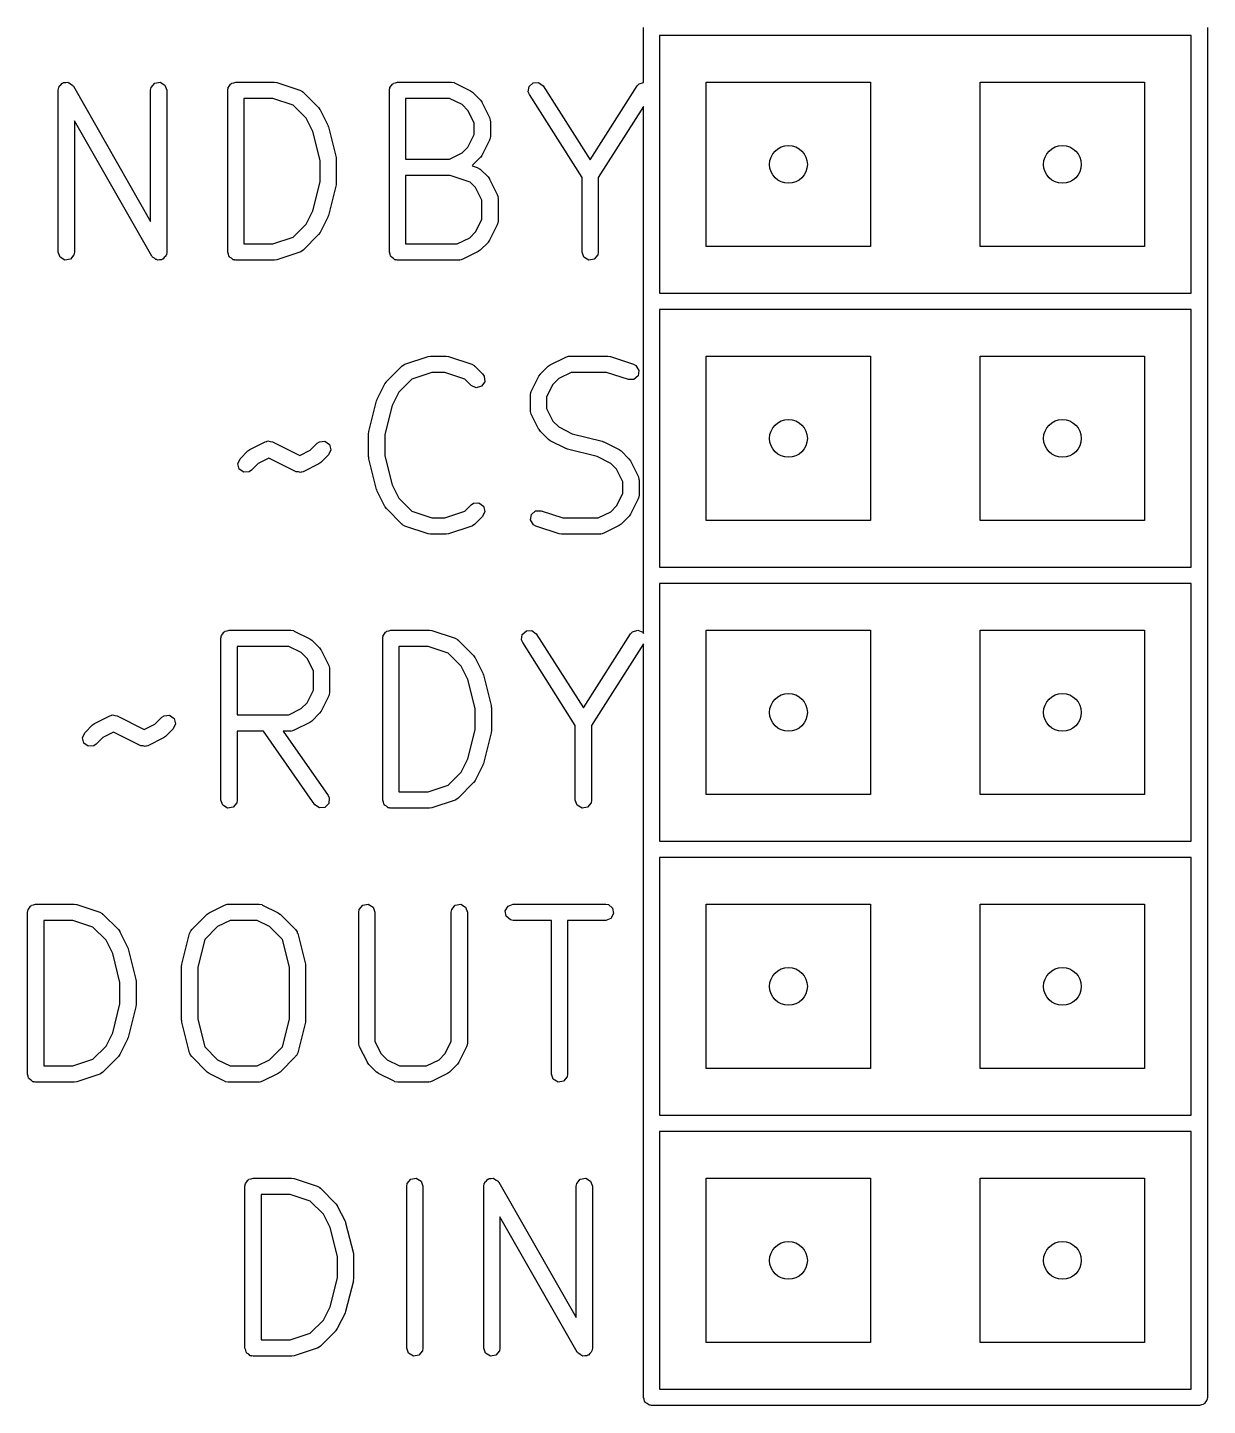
# Model space of a CAD drawing. Extents: x 4.76 to 6.25, y -4.49 to -2.93.
# Drawn here: x 5.817 to 6.247, y -4.051 to -3.548 of the extents above; entities that cross this region are included whole.
import ezdxf

# ---------------------------------------------------------------- set-up
doc = ezdxf.new("R2010")
doc.units = 0
doc.header["$MEASUREMENT"] = 0
doc.layers.add('BLACK', color=7, linetype='CONTINUOUS')

msp = doc.modelspace()

# ---------------------------------------------------------------- linework, layer by layer
at = {"layer": 'BLACK', "linetype": 'CONTINUOUS'}
for p, q in [((6.04146, -3.56768), (6.04146, -3.54756)), ((6.24736, -3.54756), (6.24736, -3.64756)), ((6.04736, -3.55051), (6.04736, -3.64461)), ((6.24146, -3.55051), (6.04736, -3.55051)), ((6.24146, -3.64461), (6.24146, -3.55051)), ((5.82783, -3.57052), (5.82801, -3.56951)), ((5.82801, -3.56951), (5.82818, -3.5693)), ((5.82818, -3.5693), (5.82823, -3.56903)), ((5.82823, -3.56903), (5.82882, -3.56854)), ((5.82882, -3.56854), (5.82931, -3.56796)), ((5.82931, -3.56796), (5.82957, -3.56791)), ((5.82957, -3.56791), (5.82978, -3.56774)), ((5.82978, -3.56774), (5.83055, -3.56774)), ((5.83055, -3.56774), (5.83129, -3.56761)), ((5.83129, -3.56761), (5.83153, -3.56775)), ((5.83153, -3.56775), (5.8318, -3.56775)), ((5.8318, -3.56775), (5.83238, -3.56824)), ((5.83238, -3.56824), (5.83304, -3.56862)), ((5.83304, -3.56862), (5.83314, -3.56888)), ((5.83314, -3.56888), (5.83335, -3.56905)), ((5.83335, -3.56905), (5.86157, -3.61845)), ((5.86157, -3.57052), (5.86175, -3.56951)), ((5.86175, -3.56951), (5.86305, -3.56796)), ((5.86305, -3.56796), (5.86504, -3.56761)), ((5.86504, -3.56761), (5.86679, -3.56862)), ((5.86679, -3.56862), (5.86748, -3.57052)), ((5.8897, -3.57052), (5.88976, -3.57013)), ((5.88974, -3.57), (5.88981, -3.56989)), ((5.88976, -3.57013), (5.88974, -3.57)), ((5.88981, -3.56989), (5.88987, -3.56951)), ((5.88987, -3.56951), (5.89037, -3.56892)), ((5.89037, -3.56892), (5.89075, -3.56825)), ((5.89075, -3.56825), (5.891, -3.56816)), ((5.891, -3.56816), (5.89117, -3.56796)), ((5.89117, -3.56796), (5.89193, -3.56783)), ((5.89193, -3.56783), (5.89265, -3.56756)), ((5.89265, -3.56756), (5.90671, -3.56756)), ((5.90671, -3.56756), (5.90758, -3.56772)), ((5.90758, -3.56772), (5.90764, -3.56772)), ((5.90764, -3.56772), (5.91608, -3.57053)), ((5.94875, -3.57052), (5.94882, -3.57013)), ((5.9488, -3.57), (5.94886, -3.56989)), ((5.94882, -3.57013), (5.9488, -3.57)), ((5.94886, -3.56989), (5.94893, -3.56951)), ((5.94893, -3.56951), (5.94942, -3.56892)), ((5.94942, -3.56892), (5.94981, -3.56825)), ((5.94981, -3.56825), (5.95006, -3.56816)), ((5.95006, -3.56816), (5.95023, -3.56796)), ((5.95023, -3.56796), (5.95098, -3.56783)), ((5.95098, -3.56783), (5.9517, -3.56756)), ((5.9517, -3.56756), (5.97139, -3.56756)), ((5.97139, -3.56756), (5.9724, -3.56774)), ((5.9724, -3.56774), (5.97253, -3.56786)), ((5.97253, -3.56786), (5.97271, -3.56788)), ((5.97271, -3.56788), (5.97833, -3.57069)), ((5.99944, -3.57115), (5.9997, -3.56915)), ((5.9997, -3.56915), (6.00119, -3.56779)), ((6.00119, -3.56779), (6.00321, -3.5677)), ((6.00321, -3.5677), (6.00481, -3.56893)), ((6.00481, -3.56893), (6.02201, -3.59595)), ((6.02201, -3.59595), (6.0392, -3.56893)), ((6.0392, -3.56893), (6.03989, -3.56818)), ((6.03989, -3.56818), (6.04146, -3.56768)), ((6.06441, -3.62756), (6.06441, -3.56756)), ((6.06441, -3.56756), (6.12441, -3.56756)), ((6.12441, -3.56756), (6.12441, -3.62756)), ((6.16441, -3.62756), (6.16441, -3.56756)), ((6.16441, -3.56756), (6.22441, -3.56756)), ((6.22441, -3.56756), (6.22441, -3.62756)), ((5.82783, -3.62957), (5.82783, -3.57052)), ((5.86157, -3.61845), (5.86157, -3.57052)), ((5.86748, -3.57052), (5.86748, -3.62957)), ((5.8897, -3.62957), (5.8897, -3.57052)), ((5.90623, -3.57347), (5.8956, -3.57347)), ((5.8956, -3.57347), (5.8956, -3.62662)), ((5.91355, -3.57591), (5.90623, -3.57347)), ((5.91608, -3.57053), (5.91698, -3.57102)), ((5.91698, -3.57102), (5.91707, -3.57117)), ((5.91707, -3.57117), (5.91723, -3.57124)), ((5.91723, -3.57124), (5.92286, -3.57687)), ((5.94875, -3.62957), (5.94875, -3.57052)), ((5.97069, -3.57347), (5.95466, -3.57347)), ((5.95466, -3.57347), (5.95466, -3.59569)), ((5.97526, -3.57576), (5.97069, -3.57347)), ((5.97833, -3.57069), (5.97904, -3.57121)), ((5.97904, -3.57121), (5.9791, -3.57124)), ((5.9791, -3.57124), (5.98191, -3.57405)), ((5.98191, -3.57405), (5.98242, -3.57478)), ((5.98242, -3.57478), (5.98247, -3.57482)), ((5.98247, -3.57482), (5.98528, -3.58044)), ((5.99983, -3.5721), (5.99944, -3.57115)), ((6.01906, -3.60231), (5.99983, -3.5721)), ((5.91834, -3.5807), (5.91355, -3.57591)), ((5.92286, -3.57687), (5.92336, -3.57759)), ((5.92336, -3.57759), (5.92341, -3.57763)), ((5.92341, -3.57763), (5.92622, -3.58326)), ((5.9774, -3.57789), (5.97526, -3.57576)), ((5.97969, -3.58246), (5.9774, -3.57789)), ((5.98528, -3.58044), (5.98557, -3.58143)), ((6.04146, -3.57639), (6.02496, -3.60231)), ((6.04146, -3.64756), (6.04146, -3.57639)), ((5.86196, -3.63104), (5.83373, -3.58164)), ((5.83373, -3.58164), (5.83373, -3.62957)), ((5.9208, -3.58561), (5.91834, -3.5807)), ((5.92622, -3.58326), (5.92637, -3.58375)), ((5.92637, -3.58375), (5.92645, -3.58386)), ((5.92645, -3.58386), (5.92926, -3.59511)), ((5.97969, -3.58669), (5.97969, -3.58246)), ((5.98557, -3.58143), (5.98553, -3.5816)), ((5.98553, -3.5816), (5.98559, -3.58177)), ((5.98559, -3.58177), (5.98559, -3.58739)), ((5.92344, -3.59619), (5.9208, -3.58561)), ((5.9774, -3.59126), (5.97969, -3.58669)), ((5.98528, -3.58871), (5.98247, -3.59433)), ((5.9853, -3.58853), (5.98528, -3.58871)), ((5.98541, -3.5884), (5.9853, -3.58853)), ((5.98559, -3.58739), (5.98541, -3.5884)), ((5.92926, -3.59511), (5.9293, -3.5957)), ((5.97069, -3.59569), (5.97526, -3.5934)), ((5.97526, -3.5934), (5.9774, -3.59126)), ((5.98191, -3.5951), (5.9791, -3.59791)), ((5.98194, -3.59504), (5.98191, -3.5951)), ((5.98247, -3.59433), (5.98194, -3.59504)), ((5.92344, -3.6039), (5.92344, -3.59619)), ((5.9293, -3.5957), (5.92935, -3.59583)), ((5.92935, -3.59583), (5.92935, -3.60426)), ((5.95466, -3.59569), (5.97069, -3.59569)), ((5.9791, -3.59791), (5.97892, -3.59804)), ((5.97892, -3.59804), (5.98076, -3.59865)), ((5.98076, -3.59865), (5.98166, -3.59914)), ((5.98166, -3.59914), (5.98175, -3.59929)), ((5.98175, -3.59929), (5.98191, -3.59936)), ((5.98191, -3.59936), (5.98473, -3.60217)), ((5.9208, -3.61448), (5.92344, -3.6039)), ((5.92926, -3.60498), (5.92645, -3.61623)), ((5.92935, -3.60426), (5.92925, -3.60484)), ((5.92925, -3.60484), (5.92926, -3.60498)), ((5.97091, -3.60159), (5.95466, -3.60159)), ((5.95466, -3.60159), (5.95466, -3.62662)), ((5.97823, -3.60403), (5.97091, -3.60159)), ((5.98021, -3.60601), (5.97823, -3.60403)), ((5.98473, -3.60217), (5.98523, -3.6029)), ((5.98523, -3.6029), (5.98528, -3.60294)), ((5.98528, -3.60294), (5.98809, -3.60857)), ((6.01906, -3.62957), (6.01906, -3.60231)), ((6.02496, -3.60231), (6.02496, -3.62957)), ((5.9825, -3.61058), (5.98021, -3.60601)), ((5.9825, -3.61763), (5.9825, -3.61058)), ((5.98809, -3.60857), (5.98838, -3.60955)), ((5.98838, -3.60955), (5.98834, -3.60972)), ((5.98834, -3.60972), (5.9884, -3.60989)), ((5.9884, -3.60989), (5.9884, -3.61832)), ((5.91834, -3.61939), (5.9208, -3.61448)), ((5.91355, -3.62418), (5.91834, -3.61939)), ((5.92622, -3.61683), (5.92341, -3.62246)), ((5.92624, -3.61669), (5.92622, -3.61683)), ((5.92645, -3.61623), (5.92624, -3.61669)), ((5.98021, -3.6222), (5.9825, -3.61763)), ((5.98809, -3.61964), (5.98528, -3.62527)), ((5.98811, -3.61947), (5.98809, -3.61964)), ((5.98822, -3.61933), (5.98811, -3.61947)), ((5.9884, -3.61832), (5.98822, -3.61933)), ((5.90623, -3.62662), (5.91355, -3.62418)), ((5.92286, -3.62322), (5.91723, -3.62885)), ((5.92289, -3.62316), (5.92286, -3.62322)), ((5.92341, -3.62246), (5.92289, -3.62316)), ((5.9735, -3.62662), (5.97808, -3.62433)), ((5.97808, -3.62433), (5.98021, -3.6222)), ((5.98528, -3.62527), (5.98475, -3.62598)), ((5.82852, -3.63147), (5.82783, -3.62957)), ((5.83356, -3.63058), (5.83226, -3.63213)), ((5.83373, -3.62957), (5.83356, -3.63058)), ((5.8673, -3.63058), (5.86713, -3.63079)), ((5.86748, -3.62957), (5.8673, -3.63058)), ((5.88996, -3.63029), (5.8897, -3.62957)), ((5.89009, -3.63105), (5.88996, -3.63029)), ((5.8956, -3.62662), (5.90623, -3.62662)), ((5.91608, -3.62956), (5.90764, -3.63237)), ((5.91622, -3.62945), (5.91608, -3.62956)), ((5.91639, -3.62944), (5.91622, -3.62945)), ((5.91723, -3.62885), (5.91639, -3.62944)), ((5.94901, -3.63029), (5.94875, -3.62957)), ((5.94915, -3.63105), (5.94901, -3.63029)), ((5.95466, -3.62662), (5.9735, -3.62662)), ((5.98115, -3.6294), (5.97552, -3.63221)), ((5.98119, -3.62935), (5.98115, -3.6294)), ((5.98191, -3.62885), (5.98119, -3.62935)), ((5.98473, -3.62604), (5.98191, -3.62885)), ((5.98475, -3.62598), (5.98473, -3.62604)), ((6.01975, -3.63147), (6.01906, -3.62957)), ((6.02478, -3.63058), (6.02348, -3.63213)), ((6.02496, -3.62957), (6.02478, -3.63058)), ((6.12441, -3.62756), (6.06441, -3.62756)), ((6.22441, -3.62756), (6.16441, -3.62756)), ((5.83027, -3.63248), (5.82852, -3.63147)), ((5.83226, -3.63213), (5.83027, -3.63248)), ((5.86217, -3.63121), (5.86196, -3.63104)), ((5.86227, -3.63147), (5.86217, -3.63121)), ((5.86292, -3.63185), (5.86227, -3.63147)), ((5.86351, -3.63234), (5.86292, -3.63185)), ((5.86378, -3.63234), (5.86351, -3.63234)), ((5.86401, -3.63248), (5.86378, -3.63234)), ((5.86476, -3.63235), (5.86401, -3.63248)), ((5.86553, -3.63235), (5.86476, -3.63235)), ((5.86573, -3.63218), (5.86553, -3.63235)), ((5.866, -3.63213), (5.86573, -3.63218)), ((5.86649, -3.63155), (5.866, -3.63213)), ((5.86708, -3.63106), (5.86649, -3.63155)), ((5.86713, -3.63079), (5.86708, -3.63106)), ((5.8903, -3.63122), (5.89009, -3.63105)), ((5.89039, -3.63147), (5.8903, -3.63122)), ((5.89105, -3.63185), (5.89039, -3.63147)), ((5.89164, -3.63235), (5.89105, -3.63185)), ((5.89202, -3.63241), (5.89164, -3.63235)), ((5.89214, -3.63248), (5.89202, -3.63241)), ((5.89227, -3.63246), (5.89214, -3.63248)), ((5.89265, -3.63252), (5.89227, -3.63246)), ((5.90671, -3.63252), (5.89265, -3.63252)), ((5.90677, -3.6325), (5.90671, -3.63252)), ((5.90764, -3.63237), (5.90677, -3.6325)), ((5.94935, -3.63122), (5.94915, -3.63105)), ((5.94944, -3.63147), (5.94935, -3.63122)), ((5.95011, -3.63185), (5.94944, -3.63147)), ((5.95069, -3.63235), (5.95011, -3.63185)), ((5.95108, -3.63241), (5.95069, -3.63235)), ((5.95119, -3.63248), (5.95108, -3.63241)), ((5.95132, -3.63246), (5.95119, -3.63248)), ((5.9517, -3.63252), (5.95132, -3.63246)), ((5.9742, -3.63252), (5.9517, -3.63252)), ((5.97437, -3.63246), (5.9742, -3.63252)), ((5.97454, -3.63251), (5.97437, -3.63246)), ((5.97552, -3.63221), (5.97454, -3.63251)), ((6.0215, -3.63248), (6.01975, -3.63147)), ((6.02348, -3.63213), (6.0215, -3.63248)), ((6.04736, -3.64461), (6.24146, -3.64461)), ((6.04146, -3.74756), (6.04146, -3.64756)), ((6.04146, -3.64756), (6.04146, -3.64756)), ((6.04736, -3.65051), (6.04736, -3.74461)), ((6.24146, -3.65051), (6.04736, -3.65051)), ((6.24146, -3.74461), (6.24146, -3.65051)), ((6.24736, -3.64756), (6.24736, -3.74756)), ((5.95326, -3.67124), (5.9541, -3.67065)), ((5.9541, -3.67065), (5.95428, -3.67064)), ((5.95428, -3.67064), (5.95441, -3.67053)), ((5.95441, -3.67053), (5.96285, -3.66772)), ((5.96285, -3.66772), (5.96372, -3.66759)), ((5.96372, -3.66759), (5.96379, -3.66756)), ((5.96379, -3.66756), (5.96941, -3.66756)), ((5.96941, -3.66756), (5.97028, -3.66772)), ((5.97028, -3.66772), (5.97034, -3.66772)), ((5.97034, -3.66772), (5.97878, -3.67053)), ((5.97878, -3.67053), (5.97968, -3.67102)), ((6.00669, -3.67124), (6.00741, -3.67073)), ((6.00741, -3.67073), (6.00746, -3.67069)), ((6.00746, -3.67069), (6.01308, -3.66788)), ((6.01308, -3.66788), (6.01407, -3.66758)), ((6.01407, -3.66758), (6.01424, -3.66762)), ((6.01424, -3.66762), (6.0144, -3.66756)), ((6.0144, -3.66756), (6.02846, -3.66756)), ((6.02846, -3.66756), (6.02933, -3.66772)), ((6.02933, -3.66772), (6.0294, -3.66772)), ((6.0294, -3.66772), (6.03783, -3.67053)), ((6.03783, -3.67053), (6.03874, -3.67102)), ((6.06441, -3.72756), (6.06441, -3.66756)), ((6.06441, -3.66756), (6.12441, -3.66756)), ((6.12441, -3.66756), (6.12441, -3.72756)), ((6.16441, -3.72756), (6.16441, -3.66756)), ((6.16441, -3.66756), (6.22441, -3.66756)), ((6.22441, -3.66756), (6.22441, -3.72756)), ((5.94764, -3.67687), (5.95326, -3.67124)), ((5.95694, -3.67591), (5.95215, -3.6807)), ((5.96426, -3.67347), (5.95694, -3.67591)), ((5.96893, -3.67347), (5.96426, -3.67347)), ((5.97625, -3.67591), (5.96893, -3.67347)), ((5.97857, -3.67823), (5.97625, -3.67591)), ((5.97968, -3.67102), (5.97977, -3.67117)), ((5.97977, -3.67117), (5.97993, -3.67124)), ((5.97993, -3.67124), (5.98275, -3.67405)), ((5.98275, -3.67405), (5.98333, -3.67489)), ((5.98333, -3.67489), (5.98351, -3.67691)), ((6.00051, -3.68044), (6.00333, -3.67482)), ((6.00333, -3.67482), (6.00385, -3.67411)), ((6.00385, -3.67411), (6.00388, -3.67405)), ((6.00388, -3.67405), (6.00669, -3.67124)), ((6.01053, -3.67576), (6.00839, -3.67789)), ((6.0151, -3.67347), (6.01053, -3.67576)), ((6.02799, -3.67347), (6.0151, -3.67347)), ((6.03597, -3.67613), (6.02799, -3.67347)), ((6.0395, -3.67474), (6.03799, -3.67608)), ((6.03874, -3.67102), (6.03979, -3.67274)), ((6.03979, -3.67274), (6.0395, -3.67474)), ((5.94427, -3.68326), (5.94708, -3.67763)), ((5.94708, -3.67763), (5.94761, -3.67692)), ((5.94761, -3.67692), (5.94764, -3.67687)), ((5.95215, -3.6807), (5.9497, -3.68561)), ((5.9804, -3.67908), (5.97857, -3.67823)), ((5.98235, -3.67856), (5.9804, -3.67908)), ((5.98351, -3.67691), (5.98235, -3.67856)), ((6.0002, -3.68177), (6.00038, -3.68076)), ((6.00038, -3.68076), (6.00049, -3.68062)), ((6.00049, -3.68062), (6.00051, -3.68044)), ((6.00839, -3.67789), (6.00611, -3.68246)), ((6.03799, -3.67608), (6.03597, -3.67613)), ((5.94124, -3.69511), (5.94405, -3.68386)), ((5.94405, -3.68386), (5.94426, -3.6834)), ((5.94426, -3.6834), (5.94427, -3.68326)), ((5.9497, -3.68561), (5.94705, -3.69619)), ((6.0002, -3.68739), (6.0002, -3.68177)), ((6.00611, -3.68246), (6.00611, -3.68669)), ((6.00026, -3.68756), (6.0002, -3.68739)), ((6.00022, -3.68773), (6.00026, -3.68756)), ((6.00051, -3.68871), (6.00022, -3.68773)), ((6.00333, -3.69433), (6.00051, -3.68871)), ((6.00611, -3.68669), (6.00839, -3.69126)), ((5.94115, -3.69583), (5.94125, -3.69525)), ((5.94115, -3.70426), (5.94115, -3.69583)), ((5.94125, -3.69525), (5.94124, -3.69511)), ((6.00337, -3.69438), (6.00333, -3.69433)), ((6.00388, -3.6951), (6.00337, -3.69438)), ((6.00669, -3.69791), (6.00388, -3.6951)), ((6.00839, -3.69126), (6.01053, -3.6934)), ((6.01053, -3.6934), (6.01543, -3.69585)), ((6.01543, -3.69585), (6.02637, -3.69859)), ((5.89779, -3.70162), (5.90341, -3.69881)), ((5.90341, -3.69881), (5.90393, -3.69866)), ((5.90393, -3.69866), (5.90404, -3.69858)), ((5.90404, -3.69858), (5.90415, -3.69859)), ((5.90415, -3.69859), (5.90439, -3.69852)), ((5.90439, -3.69852), (5.90521, -3.69871)), ((5.90521, -3.69871), (5.90605, -3.69881)), ((5.90605, -3.69881), (5.91598, -3.70377)), ((5.91985, -3.70184), (5.92233, -3.69936)), ((5.92233, -3.69936), (5.92317, -3.69877)), ((5.92317, -3.69877), (5.92518, -3.6986)), ((5.92518, -3.6986), (5.92683, -3.69976)), ((5.92683, -3.69976), (5.92736, -3.70171)), ((5.94705, -3.69619), (5.94705, -3.7039)), ((6.00675, -3.69794), (6.00669, -3.69791)), ((6.00746, -3.69847), (6.00675, -3.69794)), ((6.01308, -3.70128), (6.00746, -3.69847)), ((6.02637, -3.69859), (6.02683, -3.69879)), ((6.02683, -3.69879), (6.02697, -3.69881)), ((6.02697, -3.69881), (6.0326, -3.70162)), ((5.89335, -3.70682), (5.89421, -3.70499)), ((5.89421, -3.70499), (5.89702, -3.70217)), ((5.89702, -3.70217), (5.89774, -3.70167)), ((5.89774, -3.70167), (5.89779, -3.70162)), ((5.90473, -3.70475), (5.90085, -3.70669)), ((5.91466, -3.70972), (5.90473, -3.70475)), ((5.91598, -3.70377), (5.91985, -3.70184)), ((5.9265, -3.70354), (5.92369, -3.70635)), ((5.92736, -3.70171), (5.9265, -3.70354)), ((5.94119, -3.70439), (5.94115, -3.70426)), ((5.94124, -3.70498), (5.94119, -3.70439)), ((5.94405, -3.71623), (5.94124, -3.70498)), ((5.94705, -3.7039), (5.9497, -3.71448)), ((6.01322, -3.7013), (6.01308, -3.70128)), ((6.01369, -3.7015), (6.01322, -3.7013)), ((6.02462, -3.70424), (6.01369, -3.7015)), ((6.02953, -3.70669), (6.02462, -3.70424)), ((6.0326, -3.70162), (6.03331, -3.70215)), ((6.03331, -3.70215), (6.03336, -3.70217)), ((6.03336, -3.70217), (6.03618, -3.70499)), ((6.03618, -3.70499), (6.03668, -3.70571)), ((6.03668, -3.70571), (6.03673, -3.70575)), ((6.03673, -3.70575), (6.03954, -3.71138)), ((5.89387, -3.70877), (5.89335, -3.70682)), ((5.89553, -3.70993), (5.89387, -3.70877)), ((5.89754, -3.70975), (5.89553, -3.70993)), ((5.89838, -3.70916), (5.89754, -3.70975)), ((5.90085, -3.70669), (5.89838, -3.70916)), ((5.9155, -3.70981), (5.91466, -3.70972)), ((5.91632, -3.71001), (5.9155, -3.70981)), ((5.91656, -3.70993), (5.91632, -3.71001)), ((5.91666, -3.70995), (5.91656, -3.70993)), ((5.91678, -3.70987), (5.91666, -3.70995)), ((5.9173, -3.70972), (5.91678, -3.70987)), ((5.92292, -3.7069), (5.9173, -3.70972)), ((5.92297, -3.70686), (5.92292, -3.7069)), ((5.92369, -3.70635), (5.92297, -3.70686)), ((6.03166, -3.70882), (6.02953, -3.70669)), ((6.03395, -3.7134), (6.03166, -3.70882)), ((5.94413, -3.71634), (5.94405, -3.71623)), ((5.9497, -3.71448), (5.95215, -3.71939)), ((6.03395, -3.71763), (6.03395, -3.7134)), ((6.03954, -3.71138), (6.03983, -3.71236)), ((6.03983, -3.71236), (6.03979, -3.71253)), ((6.03979, -3.71253), (6.03985, -3.7127)), ((6.03985, -3.7127), (6.03985, -3.71832)), ((5.94427, -3.71683), (5.94413, -3.71634)), ((5.94708, -3.72246), (5.94427, -3.71683)), ((5.95215, -3.71939), (5.95694, -3.72418)), ((5.97857, -3.72186), (5.97941, -3.72127)), ((5.97941, -3.72127), (5.98142, -3.7211)), ((5.98142, -3.7211), (5.98308, -3.72225)), ((6.03166, -3.7222), (6.03395, -3.71763)), ((6.03954, -3.71964), (6.03673, -3.72527)), ((6.03956, -3.71947), (6.03954, -3.71964)), ((6.03968, -3.71933), (6.03956, -3.71947)), ((6.03985, -3.71832), (6.03968, -3.71933)), ((5.94713, -3.7225), (5.94708, -3.72246)), ((5.94764, -3.72322), (5.94713, -3.7225)), ((5.95326, -3.72885), (5.94764, -3.72322)), ((5.95694, -3.72418), (5.96426, -3.72662)), ((5.96893, -3.72662), (5.97625, -3.72418)), ((5.97625, -3.72418), (5.97857, -3.72186)), ((5.98275, -3.72604), (5.97993, -3.72885)), ((5.9836, -3.7242), (5.98275, -3.72604)), ((5.98308, -3.72225), (5.9836, -3.7242)), ((6.00026, -3.72735), (6.00056, -3.72535)), ((6.00056, -3.72535), (6.00207, -3.72401)), ((6.00207, -3.72401), (6.00409, -3.72396)), ((6.00409, -3.72396), (6.01207, -3.72662)), ((6.02496, -3.72662), (6.02953, -3.72433)), ((6.02953, -3.72433), (6.03166, -3.7222)), ((6.03618, -3.72604), (6.03336, -3.72885)), ((6.0362, -3.72598), (6.03618, -3.72604)), ((6.03673, -3.72527), (6.0362, -3.72598)), ((5.95342, -3.72892), (5.95326, -3.72885)), ((5.95351, -3.72907), (5.95342, -3.72892)), ((5.95441, -3.72956), (5.95351, -3.72907)), ((5.96285, -3.73237), (5.95441, -3.72956)), ((5.96426, -3.72662), (5.96893, -3.72662)), ((5.97878, -3.72956), (5.97034, -3.73237)), ((5.97892, -3.72945), (5.97878, -3.72956)), ((5.97909, -3.72944), (5.97892, -3.72945)), ((5.97993, -3.72885), (5.97909, -3.72944)), ((6.00132, -3.72907), (6.00026, -3.72735)), ((6.00222, -3.72956), (6.00132, -3.72907)), ((6.01066, -3.73237), (6.00222, -3.72956)), ((6.01207, -3.72662), (6.02496, -3.72662)), ((6.0326, -3.7294), (6.02697, -3.73221)), ((6.03264, -3.72935), (6.0326, -3.7294)), ((6.03336, -3.72885), (6.03264, -3.72935)), ((6.12441, -3.72756), (6.06441, -3.72756)), ((6.22441, -3.72756), (6.16441, -3.72756)), ((5.96292, -3.73237), (5.96285, -3.73237)), ((5.96379, -3.73252), (5.96292, -3.73237)), ((5.96941, -3.73252), (5.96379, -3.73252)), ((5.96947, -3.7325), (5.96941, -3.73252)), ((5.97034, -3.73237), (5.96947, -3.7325)), ((6.01072, -3.73237), (6.01066, -3.73237)), ((6.01159, -3.73252), (6.01072, -3.73237)), ((6.02565, -3.73252), (6.01159, -3.73252)), ((6.02582, -3.73246), (6.02565, -3.73252)), ((6.02599, -3.73251), (6.02582, -3.73246)), ((6.02697, -3.73221), (6.02599, -3.73251)), ((6.04736, -3.74461), (6.24146, -3.74461)), ((6.04146, -3.76877), (6.04146, -3.74756)), ((6.04146, -3.74756), (6.04146, -3.74756)), ((6.04736, -3.75051), (6.04736, -3.84461)), ((6.24146, -3.75051), (6.04736, -3.75051)), ((6.24146, -3.84461), (6.24146, -3.75051)), ((6.24736, -3.74756), (6.24736, -3.74756)), ((6.24736, -3.74756), (6.24736, -3.84756)), ((5.88724, -3.77052), (5.88731, -3.77013)), ((5.88724, -3.82957), (5.88724, -3.77052)), ((5.88729, -3.77), (5.88735, -3.76989)), ((5.88731, -3.77013), (5.88729, -3.77)), ((5.88735, -3.76989), (5.88742, -3.76951)), ((5.88742, -3.76951), (5.88792, -3.76892)), ((5.88792, -3.76892), (5.8883, -3.76825)), ((5.8883, -3.76825), (5.88855, -3.76816)), ((5.88855, -3.76816), (5.88872, -3.76796)), ((5.88872, -3.76796), (5.88948, -3.76783)), ((5.88948, -3.76783), (5.8902, -3.76756)), ((5.8902, -3.76756), (5.91269, -3.76756)), ((5.91269, -3.76756), (5.9137, -3.76774)), ((5.9137, -3.76774), (5.91384, -3.76786)), ((5.91384, -3.76786), (5.91401, -3.76788)), ((5.91401, -3.76788), (5.91964, -3.77069)), ((5.91964, -3.77069), (5.92035, -3.77121)), ((5.92035, -3.77121), (5.92041, -3.77124)), ((5.92041, -3.77124), (5.92322, -3.77405)), ((5.9463, -3.77052), (5.94637, -3.77013)), ((5.9463, -3.82957), (5.9463, -3.77052)), ((5.94634, -3.77), (5.94641, -3.76989)), ((5.94637, -3.77013), (5.94634, -3.77)), ((5.94641, -3.76989), (5.94648, -3.76951)), ((5.94648, -3.76951), (5.94697, -3.76892)), ((5.94697, -3.76892), (5.94735, -3.76825)), ((5.94735, -3.76825), (5.9476, -3.76816)), ((5.9476, -3.76816), (5.94778, -3.76796)), ((5.94778, -3.76796), (5.94853, -3.76783)), ((5.94853, -3.76783), (5.94925, -3.76756)), ((5.94925, -3.76756), (5.96331, -3.76756)), ((5.96331, -3.76756), (5.96418, -3.76772)), ((5.96418, -3.76772), (5.96425, -3.76772)), ((5.96425, -3.76772), (5.97268, -3.77053)), ((5.97268, -3.77053), (5.97358, -3.77102)), ((5.97358, -3.77102), (5.97368, -3.77117)), ((5.97368, -3.77117), (5.97384, -3.77124)), ((5.97384, -3.77124), (5.97946, -3.77687)), ((5.99699, -3.77115), (5.99725, -3.76915)), ((5.99738, -3.7721), (5.99699, -3.77115)), ((5.99725, -3.76915), (5.99874, -3.76779)), ((5.99874, -3.76779), (6.00076, -3.7677)), ((6.00076, -3.7677), (6.00236, -3.76893)), ((6.00236, -3.76893), (6.01956, -3.79595)), ((6.01956, -3.79595), (6.03675, -3.76893)), ((6.03675, -3.76893), (6.03744, -3.76818)), ((6.03744, -3.76818), (6.03937, -3.76757)), ((6.03937, -3.76757), (6.04123, -3.76834)), ((6.04123, -3.76834), (6.04146, -3.76877)), ((6.06441, -3.82756), (6.06441, -3.76756)), ((6.06441, -3.76756), (6.12441, -3.76756)), ((6.12441, -3.76756), (6.12441, -3.82756)), ((6.16441, -3.82756), (6.16441, -3.76756)), ((6.16441, -3.76756), (6.22441, -3.76756)), ((6.22441, -3.76756), (6.22441, -3.82756)), ((5.912, -3.77347), (5.89315, -3.77347)), ((5.89315, -3.77347), (5.89315, -3.7985)), ((5.91657, -3.77576), (5.912, -3.77347)), ((5.9187, -3.77789), (5.91657, -3.77576)), ((5.92322, -3.77405), (5.92372, -3.77478)), ((5.92372, -3.77478), (5.92377, -3.77482)), ((5.92377, -3.77482), (5.92658, -3.78044)), ((5.96283, -3.77347), (5.9522, -3.77347)), ((5.9522, -3.77347), (5.9522, -3.82662)), ((5.97015, -3.77591), (5.96283, -3.77347)), ((5.97495, -3.7807), (5.97015, -3.77591)), ((6.0166, -3.80231), (5.99738, -3.7721)), ((6.04146, -3.77253), (6.02251, -3.80231)), ((6.04146, -3.84756), (6.04146, -3.77253)), ((5.92099, -3.78246), (5.9187, -3.77789)), ((5.92658, -3.78044), (5.92688, -3.78143)), ((5.92688, -3.78143), (5.92683, -3.7816)), ((5.92683, -3.7816), (5.9269, -3.78177)), ((5.9774, -3.78561), (5.97495, -3.7807)), ((5.97946, -3.77687), (5.97997, -3.77759)), ((5.97997, -3.77759), (5.98001, -3.77763)), ((5.98001, -3.77763), (5.98283, -3.78326)), ((5.92099, -3.7895), (5.92099, -3.78246)), ((5.9269, -3.78177), (5.9269, -3.7902)), ((5.98004, -3.79619), (5.9774, -3.78561)), ((5.98283, -3.78326), (5.98297, -3.78375)), ((5.98297, -3.78375), (5.98305, -3.78386)), ((5.98305, -3.78386), (5.98586, -3.79511)), ((5.9187, -3.79408), (5.92099, -3.7895)), ((5.92658, -3.79152), (5.92377, -3.79715)), ((5.9266, -3.79135), (5.92658, -3.79152)), ((5.92672, -3.79121), (5.9266, -3.79135)), ((5.9269, -3.7902), (5.92672, -3.79121)), ((5.912, -3.7985), (5.91657, -3.79621)), ((5.91657, -3.79621), (5.9187, -3.79408)), ((5.98004, -3.8039), (5.98004, -3.79619)), ((5.98586, -3.79511), (5.9859, -3.7957)), ((5.9859, -3.7957), (5.98595, -3.79583)), ((5.98595, -3.79583), (5.98595, -3.80426)), ((5.8403, -3.80217), (5.84103, -3.80167)), ((5.84103, -3.80167), (5.84107, -3.80162)), ((5.84107, -3.80162), (5.84669, -3.79881)), ((5.84669, -3.79881), (5.84721, -3.79866)), ((5.84721, -3.79866), (5.84733, -3.79858)), ((5.84733, -3.79858), (5.84743, -3.79859)), ((5.84743, -3.79859), (5.84768, -3.79852)), ((5.84768, -3.79852), (5.8485, -3.79871)), ((5.8485, -3.79871), (5.84934, -3.79881)), ((5.84934, -3.79881), (5.85926, -3.80377)), ((5.86314, -3.80184), (5.86561, -3.79936)), ((5.86561, -3.79936), (5.86645, -3.79877)), ((5.86645, -3.79877), (5.86846, -3.7986)), ((5.86846, -3.7986), (5.87012, -3.79976)), ((5.87064, -3.80171), (5.86979, -3.80354)), ((5.87012, -3.79976), (5.87064, -3.80171)), ((5.89315, -3.7985), (5.912, -3.7985)), ((5.91964, -3.80128), (5.91401, -3.80409)), ((5.91968, -3.80123), (5.91964, -3.80128)), ((5.92041, -3.80073), (5.91968, -3.80123)), ((5.92322, -3.79791), (5.92041, -3.80073)), ((5.92325, -3.79786), (5.92322, -3.79791)), ((5.92377, -3.79715), (5.92325, -3.79786)), ((5.83664, -3.80682), (5.83749, -3.80499)), ((5.83749, -3.80499), (5.8403, -3.80217)), ((5.84414, -3.80669), (5.84167, -3.80916)), ((5.84801, -3.80475), (5.84414, -3.80669)), ((5.85794, -3.80972), (5.84801, -3.80475)), ((5.85926, -3.80377), (5.86314, -3.80184)), ((5.86698, -3.80635), (5.86625, -3.80686)), ((5.86979, -3.80354), (5.86698, -3.80635)), ((5.90272, -3.8044), (5.89315, -3.8044)), ((5.89315, -3.8044), (5.89315, -3.82957)), ((5.92152, -3.83127), (5.90272, -3.8044)), ((5.91269, -3.8044), (5.90993, -3.8044)), ((5.90993, -3.8044), (5.92636, -3.82788)), ((5.91286, -3.80434), (5.91269, -3.8044)), ((5.91303, -3.80438), (5.91286, -3.80434)), ((5.91401, -3.80409), (5.91303, -3.80438)), ((5.9774, -3.81448), (5.98004, -3.8039)), ((5.98586, -3.80498), (5.98305, -3.81623)), ((5.98595, -3.80426), (5.98585, -3.80484)), ((5.98585, -3.80484), (5.98586, -3.80498)), ((6.0166, -3.82957), (6.0166, -3.80231)), ((6.02251, -3.80231), (6.02251, -3.82957)), ((5.83716, -3.80877), (5.83664, -3.80682)), ((5.83881, -3.80993), (5.83716, -3.80877)), ((5.84083, -3.80975), (5.83881, -3.80993)), ((5.84167, -3.80916), (5.84083, -3.80975)), ((5.85878, -3.80981), (5.85794, -3.80972)), ((5.8596, -3.81001), (5.85878, -3.80981)), ((5.85985, -3.80993), (5.8596, -3.81001)), ((5.85995, -3.80995), (5.85985, -3.80993)), ((5.86007, -3.80987), (5.85995, -3.80995)), ((5.86058, -3.80972), (5.86007, -3.80987)), ((5.86621, -3.8069), (5.86058, -3.80972)), ((5.86625, -3.80686), (5.86621, -3.8069)), ((5.97495, -3.81939), (5.9774, -3.81448)), ((5.98284, -3.81669), (5.98283, -3.81683)), ((5.98305, -3.81623), (5.98284, -3.81669)), ((5.97015, -3.82418), (5.97495, -3.81939)), ((5.98283, -3.81683), (5.98001, -3.82246)), ((5.9522, -3.82662), (5.96283, -3.82662)), ((5.96283, -3.82662), (5.97015, -3.82418)), ((5.97946, -3.82322), (5.97384, -3.82885)), ((5.97949, -3.82316), (5.97946, -3.82322)), ((5.98001, -3.82246), (5.97949, -3.82316)), ((5.88793, -3.83147), (5.88724, -3.82957)), ((5.88968, -3.83248), (5.88793, -3.83147)), ((5.89297, -3.83058), (5.89167, -3.83213)), ((5.89315, -3.82957), (5.89297, -3.83058)), ((5.92318, -3.83242), (5.92152, -3.83127)), ((5.92662, -3.83082), (5.92519, -3.83225)), ((5.92636, -3.82788), (5.92679, -3.82881)), ((5.92679, -3.82881), (5.92662, -3.83082)), ((5.94656, -3.83029), (5.9463, -3.82957)), ((5.94669, -3.83105), (5.94656, -3.83029)), ((5.9469, -3.83122), (5.94669, -3.83105)), ((5.94699, -3.83147), (5.9469, -3.83122)), ((5.94765, -3.83185), (5.94699, -3.83147)), ((5.94824, -3.83235), (5.94765, -3.83185)), ((5.97268, -3.82956), (5.96425, -3.83237)), ((5.97282, -3.82945), (5.97268, -3.82956)), ((5.973, -3.82944), (5.97282, -3.82945)), ((5.97384, -3.82885), (5.973, -3.82944)), ((6.01729, -3.83147), (6.0166, -3.82957)), ((6.01904, -3.83248), (6.01729, -3.83147)), ((6.02233, -3.83058), (6.02103, -3.83213)), ((6.02251, -3.82957), (6.02233, -3.83058)), ((6.12441, -3.82756), (6.06441, -3.82756)), ((6.22441, -3.82756), (6.16441, -3.82756)), ((5.89167, -3.83213), (5.88968, -3.83248)), ((5.92519, -3.83225), (5.92318, -3.83242)), ((5.94863, -3.83241), (5.94824, -3.83235)), ((5.94874, -3.83248), (5.94863, -3.83241)), ((5.94887, -3.83246), (5.94874, -3.83248)), ((5.94925, -3.83252), (5.94887, -3.83246)), ((5.96331, -3.83252), (5.94925, -3.83252)), ((5.96337, -3.8325), (5.96331, -3.83252)), ((5.96425, -3.83237), (5.96337, -3.8325)), ((6.02103, -3.83213), (6.01904, -3.83248)), ((6.04736, -3.84461), (6.24146, -3.84461)), ((6.04146, -3.94756), (6.04146, -3.84756)), ((6.04736, -3.85051), (6.04736, -3.94461)), ((6.24146, -3.85051), (6.04736, -3.85051)), ((6.24146, -3.94461), (6.24146, -3.85051)), ((6.24736, -3.84756), (6.24736, -3.94756)), ((5.81663, -3.87052), (5.81669, -3.87013)), ((5.81663, -3.92957), (5.81663, -3.87052)), ((5.81667, -3.87), (5.81674, -3.86989)), ((5.81669, -3.87013), (5.81667, -3.87)), ((5.81674, -3.86989), (5.8168, -3.86951)), ((5.8168, -3.86951), (5.8173, -3.86892)), ((5.8173, -3.86892), (5.81768, -3.86825)), ((5.81768, -3.86825), (5.81793, -3.86816)), ((5.81793, -3.86816), (5.8181, -3.86796)), ((5.8181, -3.86796), (5.81886, -3.86783)), ((5.81886, -3.86783), (5.81958, -3.86756)), ((5.81958, -3.86756), (5.83364, -3.86756)), ((5.83364, -3.86756), (5.83451, -3.86772)), ((5.83451, -3.86772), (5.83457, -3.86772)), ((5.83457, -3.86772), (5.84301, -3.87053)), ((5.84301, -3.87053), (5.84391, -3.87102)), ((5.84391, -3.87102), (5.844, -3.87117)), ((5.844, -3.87117), (5.84416, -3.87124)), ((5.84416, -3.87124), (5.84979, -3.87687)), ((5.87655, -3.87687), (5.88217, -3.87124)), ((5.88217, -3.87124), (5.88289, -3.87073)), ((5.88289, -3.87073), (5.88294, -3.87069)), ((5.88294, -3.87069), (5.88856, -3.86788)), ((5.88856, -3.86788), (5.88954, -3.86758)), ((5.88954, -3.86758), (5.88972, -3.86762)), ((5.88972, -3.86762), (5.88988, -3.86756)), ((5.88988, -3.86756), (5.90113, -3.86756)), ((5.90113, -3.86756), (5.90214, -3.86774)), ((5.90214, -3.86774), (5.90228, -3.86786)), ((5.90228, -3.86786), (5.90245, -3.86788)), ((5.90245, -3.86788), (5.90808, -3.87069)), ((5.90808, -3.87069), (5.90878, -3.87121)), ((5.90878, -3.87121), (5.90884, -3.87124)), ((5.90884, -3.87124), (5.91447, -3.87687)), ((5.93755, -3.87052), (5.93773, -3.86951)), ((5.93755, -3.91832), (5.93755, -3.87052)), ((5.93773, -3.86951), (5.93902, -3.86796)), ((5.93902, -3.86796), (5.94101, -3.86761)), ((5.94101, -3.86761), (5.94276, -3.86862)), ((5.94276, -3.86862), (5.94345, -3.87052)), ((5.94345, -3.87052), (5.94345, -3.91763)), ((5.97129, -3.87052), (5.97147, -3.86951)), ((5.97129, -3.91763), (5.97129, -3.87052)), ((5.97147, -3.86951), (5.97277, -3.86796)), ((5.97277, -3.86796), (5.97476, -3.86761)), ((5.97476, -3.86761), (5.97651, -3.86862)), ((5.97651, -3.86862), (5.9772, -3.87052)), ((5.9772, -3.87052), (5.9772, -3.91832)), ((5.99102, -3.87), (5.99203, -3.86825)), ((5.99137, -3.87199), (5.99102, -3.87)), ((5.99292, -3.87329), (5.99137, -3.87199)), ((5.99203, -3.86825), (5.99393, -3.86756)), ((5.99393, -3.86756), (6.02768, -3.86756)), ((6.02768, -3.86756), (6.02869, -3.86774)), ((6.02869, -3.86774), (6.03023, -3.86904)), ((6.03059, -3.87103), (6.02958, -3.87278)), ((6.03023, -3.86904), (6.03059, -3.87103)), ((6.06441, -3.92756), (6.06441, -3.86756)), ((6.06441, -3.86756), (6.12441, -3.86756)), ((6.12441, -3.86756), (6.12441, -3.92756)), ((6.16441, -3.92756), (6.16441, -3.86756)), ((6.16441, -3.86756), (6.22441, -3.86756)), ((6.22441, -3.86756), (6.22441, -3.92756)), ((5.83316, -3.87347), (5.82253, -3.87347)), ((5.82253, -3.87347), (5.82253, -3.92662)), ((5.84048, -3.87591), (5.83316, -3.87347)), ((5.84527, -3.8807), (5.84048, -3.87591)), ((5.84979, -3.87687), (5.85029, -3.87759)), ((5.87619, -3.8773), (5.87642, -3.87713)), ((5.87642, -3.87713), (5.87655, -3.87687)), ((5.88601, -3.87576), (5.8813, -3.88046)), ((5.89058, -3.87347), (5.88601, -3.87576)), ((5.90043, -3.87347), (5.89058, -3.87347)), ((5.90501, -3.87576), (5.90043, -3.87347)), ((5.90971, -3.88046), (5.90501, -3.87576)), ((5.91447, -3.87687), (5.91506, -3.87771)), ((5.99393, -3.87347), (5.99292, -3.87329)), ((6.00785, -3.87347), (5.99393, -3.87347)), ((6.00785, -3.92957), (6.00785, -3.87347)), ((6.02768, -3.87347), (6.01376, -3.87347)), ((6.01376, -3.87347), (6.01376, -3.92957)), ((6.02958, -3.87278), (6.02768, -3.87347)), ((5.84773, -3.88561), (5.84527, -3.8807)), ((5.85029, -3.87759), (5.85034, -3.87763)), ((5.85034, -3.87763), (5.85315, -3.88326)), ((5.87296, -3.88949), (5.87577, -3.87824)), ((5.87577, -3.87824), (5.87619, -3.8773)), ((5.8813, -3.88046), (5.87877, -3.89057)), ((5.91224, -3.89057), (5.90971, -3.88046)), ((5.91506, -3.87771), (5.91508, -3.878)), ((5.91508, -3.878), (5.91524, -3.87824)), ((5.91524, -3.87824), (5.91806, -3.88949)), ((5.85037, -3.89619), (5.84773, -3.88561)), ((5.85315, -3.88326), (5.8533, -3.88375)), ((5.8533, -3.88375), (5.85338, -3.88386)), ((5.85338, -3.88386), (5.85619, -3.89511)), ((5.87287, -3.8902), (5.87297, -3.88962)), ((5.87287, -3.90989), (5.87287, -3.8902)), ((5.87297, -3.88962), (5.87296, -3.88949)), ((5.87877, -3.89057), (5.87877, -3.90952)), ((5.91224, -3.90952), (5.91224, -3.89057)), ((5.91806, -3.88949), (5.9181, -3.89007)), ((5.9181, -3.89007), (5.91814, -3.8902)), ((5.91814, -3.8902), (5.91814, -3.90989)), ((5.85037, -3.9039), (5.85037, -3.89619)), ((5.85619, -3.89511), (5.85623, -3.8957)), ((5.85623, -3.8957), (5.85628, -3.89583)), ((5.85628, -3.89583), (5.85628, -3.90426)), ((5.84773, -3.91448), (5.85037, -3.9039)), ((5.85619, -3.90498), (5.85338, -3.91623)), ((5.85628, -3.90426), (5.85617, -3.90484)), ((5.85617, -3.90484), (5.85619, -3.90498)), ((5.87292, -3.91002), (5.87287, -3.90989)), ((5.87296, -3.9106), (5.87292, -3.91002)), ((5.87577, -3.92185), (5.87296, -3.9106)), ((5.87877, -3.90952), (5.8813, -3.91963)), ((5.90971, -3.91963), (5.91224, -3.90952)), ((5.91806, -3.9106), (5.91524, -3.92185)), ((5.91814, -3.90989), (5.91804, -3.91047)), ((5.91804, -3.91047), (5.91806, -3.9106)), ((5.84527, -3.91939), (5.84773, -3.91448)), ((5.85315, -3.91683), (5.85034, -3.92246)), ((5.85317, -3.91669), (5.85315, -3.91683)), ((5.85338, -3.91623), (5.85317, -3.91669)), ((5.84048, -3.92418), (5.84527, -3.91939)), ((5.87593, -3.92209), (5.87577, -3.92185)), ((5.87596, -3.92238), (5.87593, -3.92209)), ((5.87655, -3.92322), (5.87596, -3.92238)), ((5.8813, -3.91963), (5.88601, -3.92433)), ((5.90501, -3.92433), (5.90971, -3.91963)), ((5.91524, -3.92185), (5.91483, -3.92279)), ((5.93761, -3.91849), (5.93755, -3.91832)), ((5.93757, -3.91866), (5.93761, -3.91849)), ((5.93786, -3.91964), (5.93757, -3.91866)), ((5.94067, -3.92527), (5.93786, -3.91964)), ((5.94345, -3.91763), (5.94574, -3.9222)), ((5.94574, -3.9222), (5.94787, -3.92433)), ((5.96687, -3.92433), (5.96901, -3.9222)), ((5.96901, -3.9222), (5.97129, -3.91763)), ((5.97689, -3.91964), (5.97408, -3.92527)), ((5.97691, -3.91947), (5.97689, -3.91964)), ((5.97702, -3.91933), (5.97691, -3.91947)), ((5.9772, -3.91832), (5.97702, -3.91933)), ((5.82253, -3.92662), (5.83316, -3.92662)), ((5.83316, -3.92662), (5.84048, -3.92418)), ((5.84979, -3.92322), (5.84416, -3.92885)), ((5.84981, -3.92316), (5.84979, -3.92322)), ((5.85034, -3.92246), (5.84981, -3.92316)), ((5.88217, -3.92885), (5.87655, -3.92322)), ((5.88601, -3.92433), (5.89058, -3.92662)), ((5.89058, -3.92662), (5.90043, -3.92662)), ((5.90043, -3.92662), (5.90501, -3.92433)), ((5.91447, -3.92322), (5.90884, -3.92885)), ((5.91459, -3.92296), (5.91447, -3.92322)), ((5.91483, -3.92279), (5.91459, -3.92296)), ((5.94072, -3.92531), (5.94067, -3.92527)), ((5.94122, -3.92604), (5.94072, -3.92531)), ((5.94404, -3.92885), (5.94122, -3.92604)), ((5.94787, -3.92433), (5.95245, -3.92662)), ((5.95245, -3.92662), (5.9623, -3.92662)), ((5.9623, -3.92662), (5.96687, -3.92433)), ((5.97352, -3.92604), (5.97071, -3.92885)), ((5.97355, -3.92598), (5.97352, -3.92604)), ((5.97408, -3.92527), (5.97355, -3.92598)), ((5.81689, -3.93029), (5.81663, -3.92957)), ((5.81702, -3.93105), (5.81689, -3.93029)), ((5.81723, -3.93122), (5.81702, -3.93105)), ((5.81732, -3.93147), (5.81723, -3.93122)), ((5.81798, -3.93185), (5.81732, -3.93147)), ((5.81857, -3.93235), (5.81798, -3.93185)), ((5.81895, -3.93241), (5.81857, -3.93235)), ((5.81907, -3.93248), (5.81895, -3.93241)), ((5.81919, -3.93246), (5.81907, -3.93248)), ((5.81958, -3.93252), (5.81919, -3.93246)), ((5.83457, -3.93237), (5.8337, -3.9325)), ((5.84301, -3.92956), (5.83457, -3.93237)), ((5.84315, -3.92945), (5.84301, -3.92956)), ((5.84332, -3.92944), (5.84315, -3.92945)), ((5.84416, -3.92885), (5.84332, -3.92944)), ((5.88223, -3.92887), (5.88217, -3.92885)), ((5.88294, -3.9294), (5.88223, -3.92887)), ((5.88856, -3.93221), (5.88294, -3.9294)), ((5.88874, -3.93223), (5.88856, -3.93221)), ((5.88887, -3.93235), (5.88874, -3.93223)), ((5.88988, -3.93252), (5.88887, -3.93235)), ((5.9013, -3.93246), (5.90113, -3.93252)), ((5.90147, -3.93251), (5.9013, -3.93246)), ((5.90245, -3.93221), (5.90147, -3.93251)), ((5.90808, -3.9294), (5.90245, -3.93221)), ((5.90812, -3.92935), (5.90808, -3.9294)), ((5.90884, -3.92885), (5.90812, -3.92935)), ((5.9441, -3.92887), (5.94404, -3.92885)), ((5.9448, -3.9294), (5.9441, -3.92887)), ((5.95043, -3.93221), (5.9448, -3.9294)), ((5.9506, -3.93223), (5.95043, -3.93221)), ((5.95074, -3.93235), (5.9506, -3.93223)), ((5.95175, -3.93252), (5.95074, -3.93235)), ((5.96316, -3.93246), (5.963, -3.93252)), ((5.96334, -3.93251), (5.96316, -3.93246)), ((5.96432, -3.93221), (5.96334, -3.93251)), ((5.96994, -3.9294), (5.96432, -3.93221)), ((5.96999, -3.92935), (5.96994, -3.9294)), ((5.97071, -3.92885), (5.96999, -3.92935)), ((6.00854, -3.93147), (6.00785, -3.92957)), ((6.01029, -3.93248), (6.00854, -3.93147)), ((6.01228, -3.93213), (6.01029, -3.93248)), ((6.01358, -3.93058), (6.01228, -3.93213)), ((6.01376, -3.92957), (6.01358, -3.93058)), ((6.12441, -3.92756), (6.06441, -3.92756)), ((6.22441, -3.92756), (6.16441, -3.92756)), ((5.83364, -3.93252), (5.81958, -3.93252)), ((5.8337, -3.9325), (5.83364, -3.93252)), ((5.90113, -3.93252), (5.88988, -3.93252)), ((5.963, -3.93252), (5.95175, -3.93252)), ((6.04146, -4.04756), (6.04146, -3.94756)), ((6.04146, -3.94756), (6.04146, -3.94756)), ((6.04736, -3.94461), (6.24146, -3.94461)), ((6.24736, -3.94756), (6.24736, -3.94756)), ((6.24736, -3.94756), (6.24736, -4.04756)), ((6.04736, -3.95051), (6.04736, -4.04461)), ((6.24146, -3.95051), (6.04736, -3.95051)), ((6.24146, -4.04461), (6.24146, -3.95051)), ((5.89823, -3.96783), (5.89895, -3.96756)), ((5.89895, -3.96756), (5.91301, -3.96756)), ((5.91301, -3.96756), (5.91388, -3.96772)), ((5.95653, -3.96796), (5.95852, -3.96761)), ((5.95852, -3.96761), (5.96027, -3.96862)), ((5.98589, -3.96774), (5.98664, -3.96761)), ((5.98664, -3.96761), (5.98687, -3.96775)), ((6.01839, -3.96796), (6.02038, -3.96761)), ((6.02038, -3.96761), (6.02213, -3.96862)), ((6.06441, -4.02756), (6.06441, -3.96756)), ((6.06441, -3.96756), (6.12441, -3.96756)), ((6.12441, -3.96756), (6.12441, -4.02756)), ((6.16441, -4.02756), (6.16441, -3.96756)), ((6.16441, -3.96756), (6.22441, -3.96756)), ((6.22441, -3.96756), (6.22441, -4.02756)), ((5.896, -3.97052), (5.89606, -3.97013)), ((5.896, -4.02957), (5.896, -3.97052)), ((5.89604, -3.97), (5.89611, -3.96989)), ((5.89606, -3.97013), (5.89604, -3.97)), ((5.89611, -3.96989), (5.89617, -3.96951)), ((5.89617, -3.96951), (5.89667, -3.96892)), ((5.89667, -3.96892), (5.89705, -3.96825)), ((5.89705, -3.96825), (5.8973, -3.96816)), ((5.8973, -3.96816), (5.89747, -3.96796)), ((5.89747, -3.96796), (5.89823, -3.96783)), ((5.91388, -3.96772), (5.91394, -3.96772)), ((5.91394, -3.96772), (5.92238, -3.97053)), ((5.92238, -3.97053), (5.92328, -3.97102)), ((5.92328, -3.97102), (5.92337, -3.97117)), ((5.92337, -3.97117), (5.92353, -3.97124)), ((5.92353, -3.97124), (5.92916, -3.97687)), ((5.95505, -3.97052), (5.95523, -3.96951)), ((5.95505, -4.02957), (5.95505, -3.97052)), ((5.95523, -3.96951), (5.95653, -3.96796)), ((5.96027, -3.96862), (5.96096, -3.97052)), ((5.96096, -3.97052), (5.96096, -4.02957)), ((5.98317, -3.97052), (5.98335, -3.96951)), ((5.98317, -4.02957), (5.98317, -3.97052)), ((5.98335, -3.96951), (5.98353, -3.9693)), ((5.98353, -3.9693), (5.98357, -3.96903)), ((5.98357, -3.96903), (5.98416, -3.96854)), ((5.98416, -3.96854), (5.98465, -3.96796)), ((5.98465, -3.96796), (5.98492, -3.96791)), ((5.98492, -3.96791), (5.98513, -3.96774)), ((5.98513, -3.96774), (5.98589, -3.96774)), ((5.98687, -3.96775), (5.98715, -3.96775)), ((5.98715, -3.96775), (5.98773, -3.96824)), ((5.98773, -3.96824), (5.98839, -3.96862)), ((5.98839, -3.96862), (5.98848, -3.96888)), ((5.98848, -3.96888), (5.98869, -3.96905)), ((5.98869, -3.96905), (6.01692, -4.01845)), ((6.01692, -3.97052), (6.0171, -3.96951)), ((6.01692, -4.01845), (6.01692, -3.97052)), ((6.0171, -3.96951), (6.01839, -3.96796)), ((6.02213, -3.96862), (6.02282, -3.97052)), ((6.02282, -3.97052), (6.02282, -4.02957)), ((5.91253, -3.97347), (5.9019, -3.97347)), ((5.9019, -3.97347), (5.9019, -4.02662)), ((5.91985, -3.97591), (5.91253, -3.97347)), ((5.92464, -3.9807), (5.91985, -3.97591)), ((5.92916, -3.97687), (5.92966, -3.97759)), ((5.92966, -3.97759), (5.92971, -3.97763)), ((5.92971, -3.97763), (5.93252, -3.98326)), ((5.9271, -3.98561), (5.92464, -3.9807)), ((6.01731, -4.03104), (5.98908, -3.98164)), ((5.98908, -3.98164), (5.98908, -4.02957)), ((5.92974, -3.99619), (5.9271, -3.98561)), ((5.93252, -3.98326), (5.93267, -3.98375)), ((5.93267, -3.98375), (5.93275, -3.98386)), ((5.93275, -3.98386), (5.93556, -3.99511)), ((5.92974, -4.0039), (5.92974, -3.99619)), ((5.93556, -3.99511), (5.9356, -3.9957)), ((5.9356, -3.9957), (5.93565, -3.99583)), ((5.93565, -3.99583), (5.93565, -4.00426)), ((5.9271, -4.01448), (5.92974, -4.0039)), ((5.93556, -4.00498), (5.93275, -4.01623)), ((5.93565, -4.00426), (5.93554, -4.00484)), ((5.93554, -4.00484), (5.93556, -4.00498)), ((5.92464, -4.01939), (5.9271, -4.01448)), ((5.93252, -4.01683), (5.92971, -4.02246)), ((5.93254, -4.01669), (5.93252, -4.01683)), ((5.93275, -4.01623), (5.93254, -4.01669)), ((5.91985, -4.02418), (5.92464, -4.01939)), ((5.92971, -4.02246), (5.92918, -4.02316)), ((5.9019, -4.02662), (5.91253, -4.02662)), ((5.91253, -4.02662), (5.91985, -4.02418)), ((5.92916, -4.02322), (5.92353, -4.02885)), ((5.92918, -4.02316), (5.92916, -4.02322)), ((6.12441, -4.02756), (6.06441, -4.02756)), ((6.22441, -4.02756), (6.16441, -4.02756)), ((5.89626, -4.03029), (5.896, -4.02957)), ((5.89639, -4.03105), (5.89626, -4.03029)), ((5.8966, -4.03122), (5.89639, -4.03105)), ((5.89669, -4.03147), (5.8966, -4.03122)), ((5.89735, -4.03185), (5.89669, -4.03147)), ((5.89794, -4.03235), (5.89735, -4.03185)), ((5.89832, -4.03241), (5.89794, -4.03235)), ((5.89844, -4.03248), (5.89832, -4.03241)), ((5.89856, -4.03246), (5.89844, -4.03248)), ((5.89895, -4.03252), (5.89856, -4.03246)), ((5.91301, -4.03252), (5.89895, -4.03252)), ((5.91307, -4.0325), (5.91301, -4.03252)), ((5.91394, -4.03237), (5.91307, -4.0325)), ((5.92238, -4.02956), (5.91394, -4.03237)), ((5.92252, -4.02945), (5.92238, -4.02956)), ((5.92269, -4.02944), (5.92252, -4.02945)), ((5.92353, -4.02885), (5.92269, -4.02944)), ((5.95574, -4.03147), (5.95505, -4.02957)), ((5.95749, -4.03248), (5.95574, -4.03147)), ((5.95948, -4.03213), (5.95749, -4.03248)), ((5.96078, -4.03058), (5.95948, -4.03213)), ((5.96096, -4.02957), (5.96078, -4.03058)), ((5.98386, -4.03147), (5.98317, -4.02957)), ((5.98561, -4.03248), (5.98386, -4.03147)), ((5.9876, -4.03213), (5.98561, -4.03248)), ((5.9889, -4.03058), (5.9876, -4.03213)), ((5.98908, -4.02957), (5.9889, -4.03058)), ((6.01752, -4.03121), (6.01731, -4.03104)), ((6.01761, -4.03147), (6.01752, -4.03121)), ((6.01827, -4.03185), (6.01761, -4.03147)), ((6.01885, -4.03234), (6.01827, -4.03185)), ((6.01912, -4.03234), (6.01885, -4.03234)), ((6.01936, -4.03248), (6.01912, -4.03234)), ((6.02011, -4.03235), (6.01936, -4.03248)), ((6.02087, -4.03235), (6.02011, -4.03235)), ((6.02108, -4.03218), (6.02087, -4.03235)), ((6.02135, -4.03213), (6.02108, -4.03218)), ((6.02184, -4.03155), (6.02135, -4.03213)), ((6.02242, -4.03106), (6.02184, -4.03155)), ((6.02247, -4.03079), (6.02242, -4.03106)), ((6.02265, -4.03058), (6.02247, -4.03079)), ((6.02282, -4.02957), (6.02265, -4.03058)), ((6.04172, -4.04828), (6.04146, -4.04756)), ((6.04736, -4.04461), (6.24146, -4.04461)), ((6.24732, -4.04807), (6.24725, -4.04819)), ((6.24736, -4.04756), (6.24729, -4.04794)), ((6.24729, -4.04794), (6.24732, -4.04807)), ((6.04185, -4.04904), (6.04172, -4.04828)), ((6.04206, -4.04921), (6.04185, -4.04904)), ((6.04215, -4.04946), (6.04206, -4.04921)), ((6.04281, -4.04984), (6.04215, -4.04946)), ((6.0434, -4.05033), (6.04281, -4.04984)), ((6.04378, -4.0504), (6.0434, -4.05033)), ((6.0439, -4.05047), (6.04378, -4.0504)), ((6.04403, -4.05044), (6.0439, -4.05047)), ((6.04441, -4.05051), (6.04403, -4.05044)), ((6.24441, -4.05051), (6.04441, -4.05051)), ((6.24513, -4.05025), (6.24441, -4.05051)), ((6.24589, -4.05012), (6.24513, -4.05025)), ((6.24606, -4.04991), (6.24589, -4.05012)), ((6.24631, -4.04982), (6.24606, -4.04991)), ((6.24669, -4.04916), (6.24631, -4.04982)), ((6.24718, -4.04857), (6.24669, -4.04916)), ((6.24725, -4.04819), (6.24718, -4.04857))]:
    msp.add_line(p, q, dxfattribs=at)
at = {"layer": 'BLACK'}
for centre in [(6.09441, -3.59756), (6.19441, -3.59756), (6.09441, -3.69756), (6.19441, -3.69756), (6.09441, -3.79756), (6.19441, -3.79756), (6.09441, -3.89756), (6.19441, -3.89756), (6.09441, -3.99756), (6.19441, -3.99756)]:
    msp.add_circle(centre, 0.00689, dxfattribs=at)

doc.saveas('drawing.dxf')
